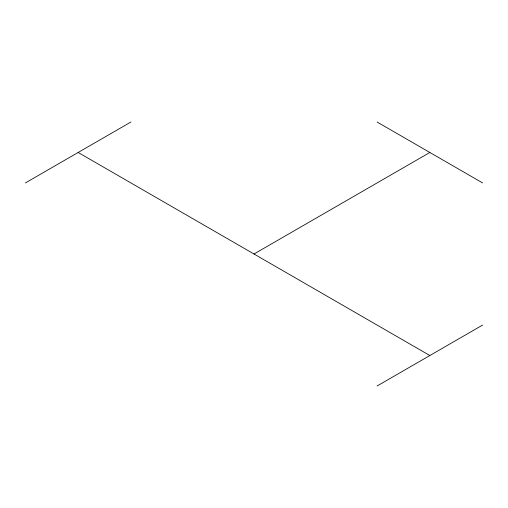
<?xml version="1.0" encoding="UTF-8"?>
<svg xmlns="http://www.w3.org/2000/svg" width="508" height="508" viewBox="0 0 508 508"><rect width="100%" height="100%" fill="white"/><g stroke="black" fill="none" stroke-linecap="round" stroke-linejoin="round"><path stroke-width="0.76" d="M25.4 182.931L130.905 122.015M254 254L429.844 152.476M377.095 385.985L482.6 325.069M377.095 122.015L482.6 182.931M78.156 152.476L429.844 355.524"/></g></svg>
